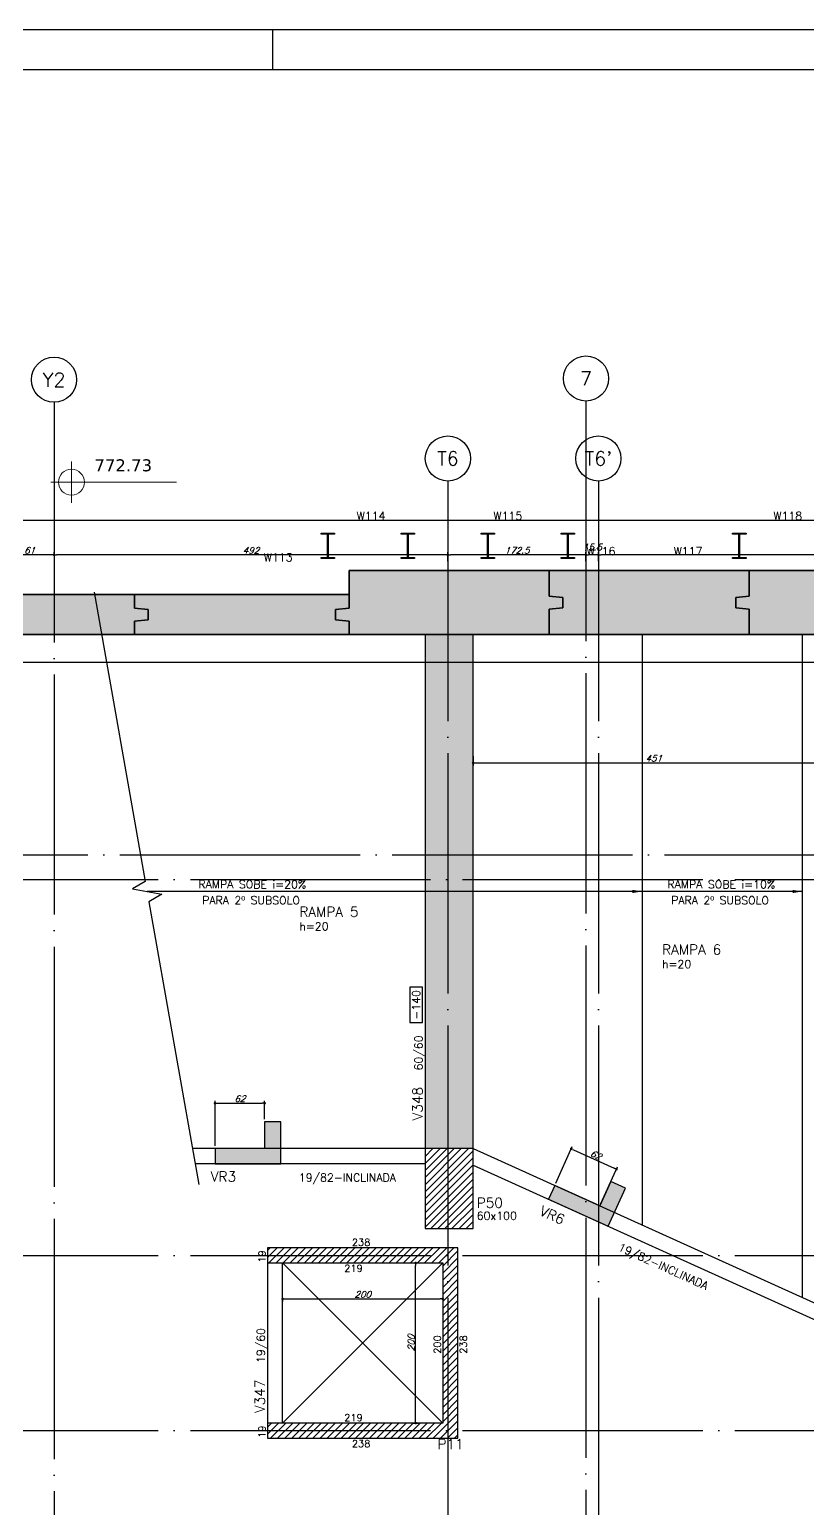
# Model space of a CAD drawing. Header units: millimetres. Extents: x -4107 to 5538, y -2094 to 2406.
# Drawn here: x 1535 to 2507, y 558 to 2406 of the extents above; entities that cross this region are included whole.
import ezdxf
from ezdxf.enums import TextEntityAlignment as Align

# ---------------------------------------------------------------- set-up
doc = ezdxf.new("R2010")
doc.units = ezdxf.units.MM
doc.header["$LTSCALE"] = 50
doc.linetypes.add('EIXO', pattern=[6.8, 6, -0.4, 0, -0.4])
doc.layers.add('A-ANNO-NOTE', color=253, linetype='Continuous', lineweight=9)
for name, color, linetype in [('F-AUX', 2, 'Continuous'), ('F-AUX-RED', 1, 'Continuous'), ('F-CORTE', 4, 'Continuous'), ('F-COTAS', 106, 'Continuous'), ('F-DESNIVEL-7', 40, 'Continuous'), ('F-EIXO', 12, 'EIXO'), ('F-LAJES', 3, 'Continuous'), ('F-LAJES-DIM', 2, 'Continuous'), ('F-LAJES-NOME', 4, 'Continuous'), ('F-MARGEM', 1, 'Continuous'), ('F-PERFIL - W310x52', 4, 'Continuous'), ('F-PILARES-DIM', 172, 'Continuous'), ('F-PILARES-HACH', 174, 'Continuous'), ('F-PILARES-NOME', 170, 'Continuous'), ('F-PILARES-S', 170, 'Continuous'), ('F-SOLIDO-CORTE', 71, 'Continuous'), ('F-SOLIDO-EST', 252, 'Continuous'), ('F-SOLIDO-VIGAS', 252, 'Continuous'), ('F-TEXTO', 6, 'Continuous'), ('F-VIGAS', 3, 'Continuous'), ('F-VIGAS-DIM', 2, 'Continuous'), ('F-VIGAS-NOME', 4, 'Continuous'), ('F-VÃO', 1, 'Continuous')]:
    doc.layers.add(name, color=color, linetype=linetype)
doc.styles.add('CP-TEXT-INCL', font='simplex.shx', dxfattribs={"oblique": 20})
doc.styles.add('MCP', font='simplex.shx')
doc.styles.add('ROMANS', font='simplex.shx')
doc.styles.get("Standard").update_dxf_attribs({"font": 'txt.shx'})
doc.styles.add('Verdana_3', font='verdana.ttf', dxfattribs={"height": 20})
doc.dimstyles.new('CP-COTAS-50', dxfattribs={"dimscale": 0.64, "dimtxt": 12.5, "dimasz": 5, "dimexe": 5, "dimexo": 5, "dimgap": 2.5, "dimtad": 1, "dimdec": 1, "dimdsep": 46, "dimtxsty": 'CP-TEXT-INCL', "dimblk1": 'DOT', "dimblk2": 'DOT', "dimsah": 1, "dimcen": 9, "dimclrd": 256, "dimclre": 256, "dimclrt": 256, "dimadec": 0, "dimazin": 0, "dimtfac": 1, "dimtdec": 1, "dimtmove": 2, "dimatfit": 3, "dimldrblk": 'DOT', "dimfxl": 0, "dimtolj": 1, "dimarcsym": 0})
pattern_1 = [(45, (0, -5000), (-4.4194174, 4.4194174), [])]

# ---------------------------------------------------------------- blocks, each defined once
blk = doc.blocks.new('*U8')
at = {"layer": 'F-VIGAS-DIM', "color": 1}
blk.add_lwpolyline([(0, 0), (44, 0), (44, 16), (0, 16)], close=True, dxfattribs=at)
at = {"layer": 'F-VIGAS-DIM', "style": 'MCP'}
blk.add_attdef('DIM', text='', height=10, dxfattribs=at).set_placement((22, 8), align=Align.MIDDLE_CENTER)
blk = doc.blocks.new('*U13')
at = {"layer": 'F-EIXO'}
blk.add_line((0, 0), (7397, 0), dxfattribs=at)
at = {"layer": 'F-TEXTO', "style": 'ROMANS'}
blk.add_attdef('EIXO', text='', height=17.5, dxfattribs=at).set_placement((-28.2072, 0), align=Align.MIDDLE_CENTER)
blk = doc.blocks.new('*U14')
at = {"layer": 'F-EIXO'}
blk.add_line((0, 0), (0, -3476.4), dxfattribs=at)
at = {"layer": 'F-EIXO', "color": 2, "linetype": 'Continuous'}
blk.add_circle((0, 28.2), 28.2, dxfattribs=at)
at = {"layer": 'F-TEXTO', "style": 'ROMANS'}
blk.add_attdef('EIXO', text='', height=17.5, rotation=360, dxfattribs=at).set_placement((0, 28.2), align=Align.MIDDLE_CENTER)
blk = doc.blocks.new('*U19')
at = {"layer": 'F-EIXO'}
blk.add_line((0, 0), (7484.954, 0), dxfattribs=at)
at = {"layer": 'F-TEXTO', "style": 'ROMANS'}
blk.add_attdef('EIXO', text='', height=17.5, dxfattribs=at).set_placement((-28.2072, 0), align=Align.MIDDLE_CENTER)
blk = doc.blocks.new('*U21')
at = {"layer": 'F-EIXO'}
blk.add_line((0, 0), (0, -3377.9), dxfattribs=at)
at = {"layer": 'F-EIXO', "color": 2, "linetype": 'Continuous'}
blk.add_circle((0, 28.2), 28.2, dxfattribs=at)
at = {"layer": 'F-TEXTO', "style": 'ROMANS'}
blk.add_attdef('EIXO', text='', height=17.5, rotation=360, dxfattribs=at).set_placement((0, 28.2), align=Align.MIDDLE_CENTER)
blk = doc.blocks.new('*U18')
at = {"layer": 'F-EIXO'}
blk.add_line((0, 0), (7378.2, 0), dxfattribs=at)
at = {"layer": 'F-TEXTO', "style": 'ROMANS'}
blk.add_attdef('EIXO', text='', height=17.5, dxfattribs=at).set_placement((-28.2, 0), align=Align.MIDDLE_CENTER)
blk = doc.blocks.new('*U17')
at = {"layer": 'F-EIXO'}
blk.add_line((0, 0), (0, -3477.9), dxfattribs=at)
at = {"layer": 'F-EIXO', "color": 2, "linetype": 'Continuous'}
blk.add_circle((0, 28.2), 28.2, dxfattribs=at)
at = {"layer": 'F-TEXTO', "style": 'ROMANS'}
blk.add_attdef('EIXO', text='', height=17.5, rotation=360, dxfattribs=at).set_placement((0, 28.2), align=Align.MIDDLE_CENTER)
blk = doc.blocks.new('_DOT')
at = {"color": 0, "linetype": 'ByBlock'}
blk.add_line((-0.5, 0), (-1, 0), dxfattribs=at)
at = {"color": 0, "linetype": 'ByBlock', "const_width": 0.5}
blk.add_lwpolyline([(-0.25, 0, 1), (0.25, 0, 1)], format="xyb", close=True, dxfattribs=at)
blk = doc.blocks.new('*D64')
at = {"layer": 'DEFPOINTS', "color": 0, "linetype": 'Continuous', "transparency": 16777216}
for p in [(3284.5, 1792.6), (3284.5, 1699.5), (-3540, 1430.2)]:
    blk.add_point(p, dxfattribs=at)
at = {"layer": 'F-COTAS', "linetype": 'Continuous', "lineweight": -2, "transparency": 16777216}
for p, q in [((-3540, 1433.4), (-3540, 1795.8)), ((-3536.8, 1792.6), (3281.3, 1792.6)), ((3284.5, 1702.7), (3284.5, 1795.8))]:
    blk.add_line(p, q, dxfattribs=at)
at = {"layer": 'F-COTAS', "linetype": 'Continuous', "lineweight": -2, "transparency": 16777216, "xscale": 3.2, "yscale": 3.2, "zscale": 3.2, "rotation": 180}
blk.add_blockref('_DOT', (-3540, 1792.6), dxfattribs=at)
at = {"layer": 'F-COTAS', "linetype": 'Continuous', "lineweight": -2, "transparency": 16777216, "xscale": 3.2, "yscale": 3.2, "zscale": 3.2}
blk.add_blockref('_DOT', (3284.5, 1792.6), dxfattribs=at)
at = {"layer": 'F-COTAS', "linetype": 'Continuous', "transparency": 16777216, "insert": (-127.7, 1798.2), "char_height": 8, "attachment_point": 5, "style": 'CP-TEXT-INCL'}
blk.add_mtext('\\A1;6824.5', dxfattribs=at)
blk = doc.blocks.new('*D65')
at = {"layer": 'DEFPOINTS', "color": 0, "linetype": 'Continuous', "transparency": 16777216}
for p in [(2245.5, 1749.2), (2245.5, 1738.3), (2825.5, 1727)]:
    blk.add_point(p, dxfattribs=at)
at = {"layer": 'F-COTAS', "linetype": 'Continuous', "lineweight": -2, "transparency": 16777216}
for p, q in [((2245.5, 1741.5), (2245.5, 1752.4)), ((2822.3, 1749.2), (2248.7, 1749.2)), ((2825.5, 1730.2), (2825.5, 1752.4))]:
    blk.add_line(p, q, dxfattribs=at)
at = {"layer": 'F-COTAS', "linetype": 'Continuous', "lineweight": -2, "transparency": 16777216, "xscale": 3.2, "yscale": 3.2, "zscale": 3.2, "rotation": 180}
blk.add_blockref('_DOT', (2245.5, 1749.2), dxfattribs=at)
at = {"layer": 'F-COTAS', "linetype": 'Continuous', "lineweight": -2, "transparency": 16777216, "xscale": 3.2, "yscale": 3.2, "zscale": 3.2}
blk.add_blockref('_DOT', (2825.5, 1749.2), dxfattribs=at)
at = {"layer": 'F-COTAS', "linetype": 'Continuous', "transparency": 16777216, "insert": (2535.5, 1754.8), "char_height": 8, "attachment_point": 5, "style": 'CP-TEXT-INCL'}
blk.add_mtext('\\A1;580', dxfattribs=at)
blk = doc.blocks.new('*D66')
at = {"layer": 'DEFPOINTS', "color": 0, "linetype": 'Continuous', "transparency": 16777216}
for p in [(2230, 1749.2), (2230, 1738.3), (2245.5, 1738.3)]:
    blk.add_point(p, dxfattribs=at)
at = {"layer": 'F-COTAS', "linetype": 'Continuous', "lineweight": -2, "transparency": 16777216}
for p, q in [((2230, 1741.5), (2230, 1752.4)), ((2242.3, 1749.2), (2233.2, 1749.2)), ((2245.5, 1741.5), (2245.5, 1752.4))]:
    blk.add_line(p, q, dxfattribs=at)
at = {"layer": 'F-COTAS', "linetype": 'Continuous', "lineweight": -2, "transparency": 16777216, "xscale": 3.2, "yscale": 3.2, "zscale": 3.2, "rotation": 180}
blk.add_blockref('_DOT', (2230, 1749.2), dxfattribs=at)
at = {"layer": 'F-COTAS', "linetype": 'Continuous', "lineweight": -2, "transparency": 16777216, "xscale": 3.2, "yscale": 3.2, "zscale": 3.2}
blk.add_blockref('_DOT', (2245.5, 1749.2), dxfattribs=at)
at = {"layer": 'F-COTAS', "linetype": 'Continuous', "transparency": 16777216, "insert": (2237.8, 1758.8), "char_height": 8, "attachment_point": 5, "style": 'CP-TEXT-INCL'}
blk.add_mtext('\\A1;15.5', dxfattribs=at)
blk = doc.blocks.new('*D67')
at = {"layer": 'DEFPOINTS', "color": 0, "linetype": 'Continuous', "transparency": 16777216}
for p in [(2057.5, 1749.2), (2057.5, 1738.3), (2230, 1738.3)]:
    blk.add_point(p, dxfattribs=at)
at = {"layer": 'F-COTAS', "linetype": 'Continuous', "lineweight": -2, "transparency": 16777216}
for p, q in [((2057.5, 1741.5), (2057.5, 1752.4)), ((2226.8, 1749.2), (2060.7, 1749.2)), ((2230, 1741.5), (2230, 1752.4))]:
    blk.add_line(p, q, dxfattribs=at)
at = {"layer": 'F-COTAS', "linetype": 'Continuous', "lineweight": -2, "transparency": 16777216, "xscale": 3.2, "yscale": 3.2, "zscale": 3.2, "rotation": 180}
blk.add_blockref('_DOT', (2057.5, 1749.2), dxfattribs=at)
at = {"layer": 'F-COTAS', "linetype": 'Continuous', "lineweight": -2, "transparency": 16777216, "xscale": 3.2, "yscale": 3.2, "zscale": 3.2}
blk.add_blockref('_DOT', (2230, 1749.2), dxfattribs=at)
at = {"layer": 'F-COTAS', "linetype": 'Continuous', "transparency": 16777216, "insert": (2143.8, 1754.8), "char_height": 8, "attachment_point": 5, "style": 'CP-TEXT-INCL'}
blk.add_mtext('\\A1;172.5', dxfattribs=at)
blk = doc.blocks.new('*D68')
at = {"layer": 'DEFPOINTS', "color": 0, "linetype": 'Continuous', "transparency": 16777216}
for p in [(1565.5, 1749.2), (1565.5, 1747.5), (2057.5, 1738.3)]:
    blk.add_point(p, dxfattribs=at)
at = {"layer": 'F-COTAS', "linetype": 'Continuous', "lineweight": -2, "transparency": 16777216}
for p, q in [((1565.5, 1750.7), (1565.5, 1752.4)), ((2054.3, 1749.2), (1568.7, 1749.2)), ((2057.5, 1741.5), (2057.5, 1752.4))]:
    blk.add_line(p, q, dxfattribs=at)
at = {"layer": 'F-COTAS', "linetype": 'Continuous', "lineweight": -2, "transparency": 16777216, "xscale": 3.2, "yscale": 3.2, "zscale": 3.2, "rotation": 180}
blk.add_blockref('_DOT', (1565.5, 1749.2), dxfattribs=at)
at = {"layer": 'F-COTAS', "linetype": 'Continuous', "lineweight": -2, "transparency": 16777216, "xscale": 3.2, "yscale": 3.2, "zscale": 3.2}
blk.add_blockref('_DOT', (2057.5, 1749.2), dxfattribs=at)
at = {"layer": 'F-COTAS', "linetype": 'Continuous', "transparency": 16777216, "insert": (1811.5, 1754.8), "char_height": 8, "attachment_point": 5, "style": 'CP-TEXT-INCL'}
blk.add_mtext('\\A1;492', dxfattribs=at)
blk = doc.blocks.new('*D69')
at = {"layer": 'DEFPOINTS', "color": 0, "linetype": 'Continuous', "transparency": 16777216}
for p in [(1504.5, 1749.2), (1504.5, 1747.5), (1565.5, 1747.5)]:
    blk.add_point(p, dxfattribs=at)
at = {"layer": 'F-COTAS', "linetype": 'Continuous', "lineweight": -2, "transparency": 16777216}
for p, q in [((1504.5, 1750.7), (1504.5, 1752.4)), ((1562.3, 1749.2), (1507.7, 1749.2)), ((1565.5, 1750.7), (1565.5, 1752.4))]:
    blk.add_line(p, q, dxfattribs=at)
at = {"layer": 'F-COTAS', "linetype": 'Continuous', "lineweight": -2, "transparency": 16777216, "xscale": 3.2, "yscale": 3.2, "zscale": 3.2, "rotation": 180}
blk.add_blockref('_DOT', (1504.5, 1749.2), dxfattribs=at)
at = {"layer": 'F-COTAS', "linetype": 'Continuous', "lineweight": -2, "transparency": 16777216, "xscale": 3.2, "yscale": 3.2, "zscale": 3.2}
blk.add_blockref('_DOT', (1565.5, 1749.2), dxfattribs=at)
at = {"layer": 'F-COTAS', "linetype": 'Continuous', "transparency": 16777216, "insert": (1535, 1754.8), "char_height": 8, "attachment_point": 5, "style": 'CP-TEXT-INCL'}
blk.add_mtext('\\A1;61', dxfattribs=at)
blk = doc.blocks.new('A0-4L_900')
at = {"layer": 'F-MARGEM', "color": 2}
blk.add_line((118.9, 90), (118.9, 89), dxfattribs=at)
blk.add_lwpolyline([(0, 0), (0, 90), (192.9, 90), (192.9, 0)], close=True, dxfattribs=at)
at = {"layer": 'F-MARGEM', "color": 7}
blk.add_lwpolyline([(2.5, 89), (191.9, 89), (191.9, 1), (2.5, 1)], close=True, dxfattribs=at)
blk = doc.blocks.new('*D186')
at = {"layer": 'DEFPOINTS', "color": 0, "transparency": 16777216}
for p in [(2010.3, 864.5), (2017.2, 864.5), (2010.3, 664.5)]:
    blk.add_point(p, dxfattribs=at)
at = {"layer": 'F-COTAS', "lineweight": -2, "transparency": 16777216}
for p, q in [((2013.5, 864.5), (2020.4, 864.5)), ((2017.2, 667.7), (2017.2, 861.3)), ((2013.5, 664.5), (2020.4, 664.5))]:
    blk.add_line(p, q, dxfattribs=at)
at = {"layer": 'F-COTAS', "lineweight": -2, "transparency": 16777216, "xscale": 3.2, "yscale": 3.2, "zscale": 3.2}
for p, rotation in [((2017.2, 864.5), 90), ((2017.2, 664.5), 270)]:
    blk.add_blockref('_DOT', p, dxfattribs=dict(at, rotation=rotation))
at = {"layer": 'F-COTAS', "transparency": 16777216, "insert": (2011.6, 764.5), "char_height": 8, "attachment_point": 5, "rotation": 90, "style": 'CP-TEXT-INCL'}
blk.add_mtext('\\A1;200', dxfattribs=at)
blk = doc.blocks.new('*D187')
at = {"layer": 'DEFPOINTS', "color": 0, "transparency": 16777216}
for p in [(1851, 823.4), (2051, 823.4), (2051, 819.6)]:
    blk.add_point(p, dxfattribs=at)
at = {"layer": 'F-COTAS', "lineweight": -2, "transparency": 16777216}
for p, q in [((1851, 820.2), (1851, 816.4)), ((1854.2, 819.6), (2047.8, 819.6)), ((2051, 820.2), (2051, 816.4))]:
    blk.add_line(p, q, dxfattribs=at)
at = {"layer": 'F-COTAS', "lineweight": -2, "transparency": 16777216, "xscale": 3.2, "yscale": 3.2, "zscale": 3.2, "rotation": 180}
blk.add_blockref('_DOT', (1851, 819.6), dxfattribs=at)
at = {"layer": 'F-COTAS', "lineweight": -2, "transparency": 16777216, "xscale": 3.2, "yscale": 3.2, "zscale": 3.2}
blk.add_blockref('_DOT', (2051, 819.6), dxfattribs=at)
at = {"layer": 'F-COTAS', "transparency": 16777216, "insert": (1951, 825.2), "char_height": 8, "attachment_point": 5, "style": 'CP-TEXT-INCL'}
blk.add_mtext('\\A1;200', dxfattribs=at)
blk = doc.blocks.new('*D342')
at = {"layer": 'DEFPOINTS', "color": 0, "transparency": 16777216}
for p in [(2089, 1500.8), (2540, 1500.8), (2540, 1489.4)]:
    blk.add_point(p, dxfattribs=at)
at = {"layer": 'F-COTAS', "lineweight": -2, "transparency": 16777216}
for p, q in [((2089, 1497.6), (2089, 1486.2)), ((2540, 1497.6), (2540, 1486.2)), ((2092.2, 1489.4), (2536.8, 1489.4))]:
    blk.add_line(p, q, dxfattribs=at)
at = {"layer": 'F-COTAS', "lineweight": -2, "transparency": 16777216, "xscale": 3.2, "yscale": 3.2, "zscale": 3.2, "rotation": 180}
blk.add_blockref('_DOT', (2089, 1489.4), dxfattribs=at)
at = {"layer": 'F-COTAS', "lineweight": -2, "transparency": 16777216, "xscale": 3.2, "yscale": 3.2, "zscale": 3.2}
blk.add_blockref('_DOT', (2540, 1489.4), dxfattribs=at)
at = {"layer": 'F-COTAS', "transparency": 16777216, "insert": (2314.5, 1495), "char_height": 8, "attachment_point": 5, "style": 'CP-TEXT-INCL'}
blk.add_mtext('\\A1;451', dxfattribs=at)
blk = doc.blocks.new('LGN-COTA - LGN-COTA-475391-Térreo')
at = {"layer": 'A-ANNO-NOTE'}
for p, q in [((-0.009, -0.238), (-0.009, 0.28)), ((-0.268, 0.021), (1.302, 0.021))]:
    blk.add_line(p, q, dxfattribs=at)
for centre, start, end in [((-0.009, 0.022), 90, 180), ((-0.009, 0.021), 180, 270), ((-0.009, 0.021), 360, 90), ((-0.009, 0.021), 270, 0)]:
    blk.add_arc(centre, 0.162, start, end, dxfattribs=at)
blk = doc.blocks.new('zw$7512')
at = {"layer": 'A-ANNO-NOTE', "xscale": 100, "yscale": 100, "zscale": 100}
blk.add_blockref('LGN-COTA - LGN-COTA-475391-Térreo', (1787.7, 1623.9), dxfattribs=at)
at = {"layer": 'A-ANNO-NOTE', "style": 'Verdana_3'}
blk.add_text('772.73', height=15, dxfattribs=at).set_placement((1815.5, 1639.6))
blk = doc.blocks.new('A$C44D756D9')
at = {"layer": 'F-PERFIL - W310x52'}
for points in [[(5224.1, 286.8), (5240.8, 286.8), (5240.8, 285.5), (5232.9, 285.5), (5232.9, 256.3), (5240.8, 256.3), (5240.8, 255), (5224.1, 255), (5224.1, 256.3), (5232.1, 256.3), (5232.1, 285.5), (5224.1, 285.5)], [(5340.8, 255), (5324.1, 255), (5324.1, 256.3), (5332.1, 256.3), (5332.1, 285.5), (5324.1, 285.5), (5324.1, 286.8), (5340.8, 286.8), (5340.8, 285.5), (5332.9, 285.5), (5332.9, 256.3), (5340.8, 256.3)], [(5424.1, 255), (5424.1, 256.3), (5432.1, 256.3), (5432.1, 285.5), (5424.1, 285.5), (5424.1, 286.8), (5440.8, 286.8), (5440.8, 285.5), (5432.9, 285.5), (5432.9, 256.3), (5440.8, 256.3), (5440.8, 255)], [(5540.8, 286.8), (5540.8, 285.5), (5532.9, 285.5), (5532.9, 256.3), (5540.8, 256.3), (5540.8, 255), (5524.1, 255), (5524.1, 256.3), (5532.1, 256.3), (5532.1, 285.5), (5524.1, 285.5), (5524.1, 286.8)], [(5754.9, 286.8), (5754.9, 285.5), (5746.9, 285.5), (5746.9, 256.3), (5754.9, 256.3), (5754.9, 255), (5738.2, 255), (5738.2, 256.3), (5746.1, 256.3), (5746.1, 285.5), (5738.2, 285.5), (5738.2, 286.8)]]:
    blk.add_lwpolyline(points, close=True, dxfattribs=at)
at = {"layer": 'F-PILARES-NOME'}
for s, p in [('W114', (5268.5, 303.4)), ('W115', (5439.4, 303.4)), ('W118', (5789, 303.4)), ('W113', (5152.4, 251.5)), ('W116', (5555.8, 259.3)), ('W117', (5664.5, 259.3))]:
    blk.add_text(s, height=10, dxfattribs=at).set_placement(p)
blk = doc.blocks.new('*D413')
at = {"layer": 'DEFPOINTS', "color": 0, "transparency": 16777216}
for p in [(1828.6, 1064), (1828.6, 1040.8), (1766.6, 1007.5)]:
    blk.add_point(p, dxfattribs=at)
at = {"layer": 'F-COTAS', "lineweight": -2, "transparency": 16777216}
for p, q in [((1766.6, 1010.7), (1766.6, 1067.2)), ((1769.8, 1064), (1825.4, 1064)), ((1828.6, 1044), (1828.6, 1067.2))]:
    blk.add_line(p, q, dxfattribs=at)
at = {"layer": 'F-COTAS', "lineweight": -2, "transparency": 16777216, "xscale": 3.2, "yscale": 3.2, "zscale": 3.2, "rotation": 180}
blk.add_blockref('_DOT', (1766.6, 1064), dxfattribs=at)
at = {"layer": 'F-COTAS', "lineweight": -2, "transparency": 16777216, "xscale": 3.2, "yscale": 3.2, "zscale": 3.2}
blk.add_blockref('_DOT', (1828.6, 1064), dxfattribs=at)
at = {"layer": 'F-COTAS', "transparency": 16777216, "insert": (1797.6, 1069.6), "char_height": 8, "attachment_point": 5, "style": 'CP-TEXT-INCL'}
blk.add_mtext('\\A1;62', dxfattribs=at)
blk = doc.blocks.new('*D414')
at = {"layer": 'DEFPOINTS', "color": 0, "transparency": 16777216}
for p in [(2268.1, 981.6), (2190.9, 961.4), (2247.4, 935.8)]:
    blk.add_point(p, dxfattribs=at)
at = {"layer": 'F-COTAS', "lineweight": -2, "transparency": 16777216}
for p, q in [((2192.2, 964.3), (2212.9, 1010)), ((2214.5, 1005.8), (2265.2, 982.9)), ((2248.7, 938.8), (2269.4, 984.5))]:
    blk.add_line(p, q, dxfattribs=at)
at = {"layer": 'F-COTAS', "lineweight": -2, "transparency": 16777216, "xscale": 3.2, "yscale": 3.2, "zscale": 3.2}
for p, rotation in [((2211.6, 1007.1), 155.6614210537306), ((2268.1, 981.6), 335.6614210537307)]:
    blk.add_blockref('_DOT', p, dxfattribs=dict(at, rotation=rotation))
at = {"layer": 'F-COTAS', "transparency": 16777216, "insert": (2242.2, 999.5), "char_height": 8, "attachment_point": 5, "rotation": 335.6614, "style": 'CP-TEXT-INCL'}
blk.add_mtext('\\A1;62', dxfattribs=at)

msp = doc.modelspace()

# ---------------------------------------------------------------- hatches: boundary and pattern name
at = {"layer": 'F-PILARES-HACH', "linetype": 'Continuous'}
h = msp.add_hatch(dxfattribs=at)
h.set_pattern_fill('ANSI31', color=256, scale=50, style=0)
h.set_pattern_definition(pattern_1)
h.paths.add_polyline_path([(2029, 907.5), (2089, 907.5), (2089, 1007.5), (2029, 1007.5)], flags=16)
h = msp.add_hatch(dxfattribs=at)
h.set_pattern_fill('ANSI31', color=256, scale=50, style=0)
h.set_pattern_definition(pattern_1)
h.paths.add_polyline_path([(2070, 645.5), (2070, 883.5), (1832, 883.5), (1832, 864.5), (2051, 864.5), (2051, 664.5), (1832, 664.5), (1832, 645.5)], flags=16)
at = {"layer": 'F-SOLIDO-CORTE', "linetype": 'Continuous'}
for points in [[(1766.633, 988.5), (1848.633, 988.5), (1848.633, 1040.85), (1828.633, 1040.85), (1828.633, 1007.5), (1766.633, 1007.5)], [(2183.093, 944.086), (2257.805, 910.291), (2279.38, 957.989), (2261.158, 966.231), (2247.413, 935.845), (2190.924, 961.397)]]:
    msp.add_hatch(color=256, dxfattribs=at).paths.add_polyline_path(points)
at = {"layer": 'F-SOLIDO-EST'}
h = msp.add_hatch(color=256, dxfattribs=at)
h.dxf.hatch_style = 1
h.paths.add_polyline_path([(2184, 1681.5), (2201, 1683), (2201, 1696), (2184, 1697.5), (2184, 1729.5), (1934, 1729.5), (1934, 1682.5), (1917, 1681), (1917, 1668), (1934, 1666.5), (1934, 1649.5), (2184, 1649.5)])
h = msp.add_hatch(color=256, dxfattribs=at)
h.dxf.hatch_style = 1
h.paths.add_polyline_path([(2417, 1696), (2434, 1697.5), (2434, 1729.5), (2184, 1729.5), (2184, 1697.5), (2201, 1696), (2201, 1683), (2184, 1681.5), (2184, 1649.5), (2434, 1649.5), (2434, 1681.5), (2417, 1683)])
h = msp.add_hatch(color=256, dxfattribs=at)
h.dxf.hatch_style = 1
h.paths.add_polyline_path([(2695, 1729.5), (2434, 1729.5), (2434, 1697.5), (2417, 1696), (2417, 1683), (2434, 1681.5), (2434, 1649.5), (2695, 1649.5), (2695, 1666.5), (2712, 1668), (2712, 1681), (2695, 1682.5), (2695, 1699.5)])
h = msp.add_hatch(color=256, dxfattribs=at)
h.dxf.hatch_style = 1
h.paths.add_polyline_path([(1666, 1666.5), (1683, 1668), (1683, 1681), (1666, 1682.5), (1666, 1699.5), (1416, 1699.5), (1416, 1682.5), (1433, 1681), (1433, 1668), (1416, 1666.5), (1416, 1649.5), (1666, 1649.5)])
h = msp.add_hatch(color=256, dxfattribs=at)
h.dxf.hatch_style = 1
h.paths.add_polyline_path([(1917, 1681), (1934, 1682.5), (1934, 1699.5), (1666, 1699.5), (1666, 1682.5), (1683, 1681), (1683, 1668), (1666, 1666.5), (1666, 1649.5), (1934, 1649.5), (1934, 1666.5), (1917, 1668)])

# ---------------------------------------------------------------- linework, layer by layer
at = {"layer": 'F-AUX', "color": 1}
for points in [[(1615.529, 1702.793), (1679.566, 1341.104), (1663.367, 1331.736), (1700.228, 1325.264), (1684.029, 1315.896), (1746.498, 962.68)], [(2500, 1328.5), (1681.797, 1328.5)]]:
    msp.add_lwpolyline(points, dxfattribs=at)
at = {"layer": 'F-AUX-RED'}
for points in [[(2300, 1649.5), (2300, 912.059)], [(2500, 1649.5), (2500, 821.593)]]:
    msp.add_lwpolyline(points, dxfattribs=at)
for points in [[(2288, 1326.657), (2300, 1328.657), (2288, 1330.657)], [(2488, 1326.657), (2500, 1328.657), (2488, 1330.657)]]:
    msp.add_solid(points, dxfattribs=at)
at = {"layer": 'F-CORTE', "linetype": 'Continuous'}
for points in [[(1828.633, 1040.85), (1828.633, 1007.5), (1766.633, 1007.5), (1766.633, 988.5), (1848.633, 988.5), (1848.633, 1040.85)], [(2261.158, 966.231), (2247.413, 935.845), (2190.924, 961.397), (2183.093, 944.086), (2257.805, 910.291), (2279.38, 957.989)]]:
    msp.add_lwpolyline(points, dxfattribs=at)
at = {"layer": 'F-DESNIVEL-7', "linetype": 'Continuous'}
for points in [[(2029, 1007.6), (2089, 1007.6), (2089, 1649.4)], [(2029, 1007.6), (2089, 1649.4), (2029, 1649.4)], [(2029, 1007.6), (2029, 1649.4), (2029, 1007.6)]]:
    msp.add_solid(points, dxfattribs=at)
at = {"layer": 'F-EIXO'}
msp.add_line((-3621.135, 1615), (3550.572, 1615), dxfattribs=at)
at = {"layer": 'F-LAJES'}
for p, q in [((1679, 1649.5), (2029, 1649.5)), ((2089, 1649.5), (2540, 1649.5)), ((2029, 1007.5), (1738.571, 1007.5)), ((2089, 1007.5), (2540, 803.5)), ((2029, 988.5), (1741.931, 988.5)), ((2089, 986.647), (2540, 782.647))]:
    msp.add_line(p, q, dxfattribs=at)
at = {"layer": 'F-PILARES-S', "linetype": 'Continuous'}
for points in [[(2029, 907.5), (2089, 907.5), (2089, 1007.5), (2029, 1007.5), (2029, 907.5)], [(2070, 645.5), (2070, 883.5), (1832, 883.5), (1832, 864.5), (2051, 864.5), (2051, 664.5), (1832, 664.5), (1832, 645.5), (2070, 645.5)]]:
    msp.add_lwpolyline(points, dxfattribs=at)
at = {"layer": 'F-SOLIDO-CORTE'}
for points in [[(1766.633, 988.5), (1848.633, 988.5), (1848.633, 1040.85), (1828.633, 1040.85), (1828.633, 1007.5), (1766.633, 1007.5), (1766.633, 988.5)], [(2183.093, 944.086), (2257.805, 910.291), (2279.38, 957.989), (2261.158, 966.231), (2247.413, 935.845), (2190.924, 961.397), (2183.093, 944.086)]]:
    msp.add_lwpolyline(points, dxfattribs=at)
at = {"layer": 'F-VIGAS'}
for p, q in [((2184, 1729.5), (1934, 1729.5)), ((1934, 1729.5), (1934, 1682.5)), ((1934, 1682.5), (1934, 1729.5)), ((1934, 1729.5), (2184, 1729.5)), ((2184, 1697.5), (2184, 1729.5)), ((2184, 1729.5), (2184, 1697.5)), ((2434, 1729.5), (2184, 1729.5)), ((2184, 1729.5), (2184, 1697.5)), ((2184, 1697.5), (2184, 1729.5)), ((2184, 1729.5), (2434, 1729.5)), ((2695, 1729.5), (2434, 1729.5)), ((2434, 1729.5), (2434, 1697.5)), ((2434, 1697.5), (2434, 1729.5)), ((2434, 1729.5), (2695, 1729.5)), ((2434, 1697.5), (2434, 1729.5)), ((2434, 1729.5), (2434, 1697.5)), ((1666, 1699.5), (1416, 1699.5)), ((1416, 1699.5), (1666, 1699.5)), ((1666, 1682.5), (1666, 1699.5)), ((1666, 1699.5), (1666, 1682.5)), ((1934, 1699.5), (1666, 1699.5)), ((1666, 1699.5), (1666, 1682.5)), ((1666, 1682.5), (1666, 1699.5)), ((1666, 1699.5), (1934, 1699.5)), ((1683, 1681), (1666, 1682.5)), ((1666, 1682.5), (1683, 1681)), ((1666, 1682.5), (1683, 1681)), ((1683, 1681), (1666, 1682.5)), ((1934, 1682.5), (1917, 1681)), ((1917, 1681), (1934, 1682.5)), ((1917, 1681), (1934, 1682.5)), ((1934, 1682.5), (1917, 1681)), ((1934, 1682.5), (1934, 1699.5)), ((1934, 1699.5), (1934, 1682.5)), ((2201, 1696), (2184, 1697.5)), ((2184, 1697.5), (2201, 1696)), ((2184, 1697.5), (2201, 1696)), ((2201, 1696), (2184, 1697.5)), ((2184, 1681.5), (2201, 1683)), ((2201, 1683), (2184, 1681.5)), ((2201, 1683), (2184, 1681.5)), ((2184, 1681.5), (2201, 1683)), ((2184, 1649.5), (2184, 1681.5)), ((2184, 1681.5), (2184, 1649.5)), ((2184, 1681.5), (2184, 1649.5)), ((2184, 1649.5), (2184, 1681.5)), ((2201, 1683), (2201, 1696)), ((2201, 1696), (2201, 1683)), ((2201, 1696), (2201, 1683)), ((2201, 1683), (2201, 1696)), ((2434, 1697.5), (2417, 1696)), ((2417, 1696), (2434, 1697.5)), ((2417, 1696), (2434, 1697.5)), ((2434, 1697.5), (2417, 1696)), ((2417, 1696), (2417, 1683)), ((2417, 1683), (2417, 1696)), ((2417, 1683), (2417, 1696)), ((2417, 1696), (2417, 1683)), ((2417, 1683), (2434, 1681.5)), ((2434, 1681.5), (2417, 1683)), ((2434, 1681.5), (2417, 1683)), ((2417, 1683), (2434, 1681.5)), ((2434, 1681.5), (2434, 1649.5)), ((2434, 1649.5), (2434, 1681.5)), ((2434, 1649.5), (2434, 1681.5)), ((2434, 1681.5), (2434, 1649.5)), ((1666, 1666.5), (1683, 1668)), ((1683, 1668), (1666, 1666.5)), ((1683, 1668), (1666, 1666.5)), ((1666, 1666.5), (1683, 1668)), ((1666, 1649.5), (1666, 1666.5)), ((1666, 1666.5), (1666, 1649.5)), ((1666, 1666.5), (1666, 1649.5)), ((1666, 1649.5), (1666, 1666.5)), ((1683, 1668), (1683, 1681)), ((1683, 1681), (1683, 1668)), ((1683, 1681), (1683, 1668)), ((1683, 1668), (1683, 1681)), ((1917, 1681), (1917, 1668)), ((1917, 1668), (1917, 1681)), ((1917, 1668), (1917, 1681)), ((1917, 1681), (1917, 1668)), ((1917, 1668), (1934, 1666.5)), ((1934, 1666.5), (1917, 1668)), ((1934, 1666.5), (1917, 1668)), ((1917, 1668), (1934, 1666.5)), ((1934, 1666.5), (1934, 1649.5)), ((1934, 1649.5), (1934, 1666.5)), ((1934, 1649.5), (1934, 1666.5)), ((1934, 1666.5), (1934, 1649.5)), ((1416, 1649.5), (1666, 1649.5)), ((1666, 1649.5), (1416, 1649.5)), ((1666, 1649.5), (1934, 1649.5)), ((1934, 1649.5), (1666, 1649.5)), ((1934, 1649.5), (2184, 1649.5)), ((2184, 1649.5), (1934, 1649.5)), ((2184, 1649.5), (2434, 1649.5)), ((2434, 1649.5), (2184, 1649.5)), ((2434, 1649.5), (2695, 1649.5)), ((2695, 1649.5), (2434, 1649.5))]:
    msp.add_line(p, q, dxfattribs=at)
for points in [[(2029, 1649.5), (2029, 1007.5)], [(2089, 1007.5), (2089, 1649.5)], [(1832, 864.5), (1832, 664.5)], [(1851, 664.5), (1851, 864.5)]]:
    msp.add_lwpolyline(points, dxfattribs=at)
at = {"layer": 'F-VÃO'}
for p, q in [((1851, 664.5), (2051, 864.5)), ((1851, 864.5), (2051, 664.5))]:
    msp.add_line(p, q, dxfattribs=at)

# ---------------------------------------------------------------- block references
at = {"layer": 'A-ANNO-NOTE', "linetype": 'Continuous'}
msp.add_blockref('zw$7512', (-199.5, 214), dxfattribs=at)
at = {"layer": 'F-EIXO', "linetype": 'Continuous'}
for name, p, values in [('*U14', (1565.5, 1939.842), {'EIXO': 'Y2'}), ('*U21', (2057.5, 1841.357), {'EIXO': 'T6'}), ('*U21', (2245.5, 1841.357), {'EIXO': "T6'"})]:
    msp.add_blockref(name, p, dxfattribs=at).add_auto_attribs(values)
for name, p in [('*U18', (-3705.761, 1615)), ('*U19', (-3793.715, 1374.5)), ('*U13', (-3705.761, 1343.5)), ('*U13', (-3705.761, 874)), ('*U13', (-3705.761, 655))]:
    msp.add_blockref(name, p, dxfattribs=at)
at = {"layer": 'F-MARGEM', "linetype": 'Continuous', "xscale": 50, "yscale": 50, "zscale": 50}
msp.add_blockref('A0-4L_900', (-4106.604, -2094.493), dxfattribs=at)
at = {"layer": 'F-PERFIL - W310x52'}
msp.add_blockref('A$C44D756D9', (-3325, 1489.5), dxfattribs=at)
at = {"layer": 'F-SOLIDO-VIGAS', "linetype": 'Continuous'}
msp.add_blockref('*U17', (2230, 1941.357), dxfattribs=at).add_auto_attribs({'EIXO': '7'})
at = {"layer": 'F-VIGAS-DIM', "linetype": 'Continuous', "rotation": 90}
msp.add_blockref('*U8', (2025.875, 1165.005), dxfattribs=at).add_auto_attribs({'DIM': '-140'})

# ---------------------------------------------------------------- texts
at = {"layer": 'F-AUX', "style": 'ROMANS'}
for s, p in [('RAMPA SOBE i=20%%%', (1745.859, 1332.62)), ('RAMPA SOBE i=10%%%', (2331.687, 1332.62)), ('PARA 2º SUBSOLO', (1750.568, 1312.706)), ('PARA 2º SUBSOLO', (2336.395, 1312.706))]:
    msp.add_text(s, height=10, rotation=359.943886, dxfattribs=at).set_placement(p)
at = {"layer": 'F-LAJES-DIM', "linetype": 'Continuous', "style": 'ROMANS'}
for p in [(1871.946, 1280.034), (2324.991, 1232.842)]:
    msp.add_text('h=20', height=10, dxfattribs=at).set_placement(p)
at = {"layer": 'F-LAJES-NOME', "linetype": 'Continuous', "style": 'ROMANS'}
for s, p in [('RAMPA 5', (1871.946, 1297.034)), ('RAMPA 6', (2324.991, 1249.842))]:
    msp.add_text(s, height=12.5, dxfattribs=at).set_placement(p)
at = {"layer": 'F-PILARES-DIM', "linetype": 'Continuous', "style": 'ROMANS'}
for s, height, p in [('60x100', 10, (2093.527, 918.431)), ('238', 9, (1937.5, 885.75)), ('219', 9, (1928, 853.25)), ('219', 9, (1928, 666.75)), ('238', 9, (1937.5, 634.25))]:
    msp.add_text(s, height=height, dxfattribs=at).set_placement(p)
for s, p in [('19', (1829.75, 865)), ('200', (2048.75, 751)), ('238', (2081.25, 751)), ('19', (1829.75, 646))]:
    msp.add_text(s, height=9, rotation=90, dxfattribs=at).set_placement(p)
at = {"layer": 'F-PILARES-NOME', "linetype": 'Continuous', "style": 'ROMANS'}
for s, p in [('P50', (2093.527, 933.431)), ('P11', (2044.496, 631.926))]:
    msp.add_text(s, height=12.5, dxfattribs=at).set_placement(p)
at = {"layer": 'F-VIGAS-DIM', "linetype": 'Continuous', "style": 'ROMANS'}
for s, rotation, p in [('60/60', 90, (2025.875, 1105.005)), ('19/82-INCLINADA', 335.661421, (2269.237, 880.578)), ('19/60', 90, (1828.875, 739.5))]:
    msp.add_text(s, height=10, rotation=rotation, dxfattribs=at).set_placement(p)
msp.add_text('19/82-INCLINADA', height=10, dxfattribs=at).set_placement((1871.295, 966.139))
at = {"layer": 'F-VIGAS-NOME', "linetype": 'Continuous', "style": 'ROMANS'}
for s, rotation, p in [('V348', 90, (2025.875, 1042.505)), ('VR6', 335.661421, (2170.889, 925.064)), ('V347', 90, (1828.875, 677))]:
    msp.add_text(s, height=12.5, rotation=rotation, dxfattribs=at).set_placement(p)
msp.add_text('VR3', height=12.5, dxfattribs=at).set_placement((1761.353, 966.139))

# ---------------------------------------------------------------- dimensions: what is measured, and where the dimension line sits
at = {"layer": 'F-COTAS', "linetype": 'Continuous'}
for base, p1, p2, picture, middle in [((3284.5, 1792.612), (-3540, 1430.201), (3284.5, 1699.5), '*D64', (-127.75, 1798.212)), ((1504.5, 1749.22), (1565.5, 1747.488), (1504.5, 1747.488), '*D69', (1535, 1754.82)), ((1565.5, 1749.22), (2057.5, 1738.261), (1565.5, 1747.488), '*D68', (1811.5, 1754.82)), ((2057.5, 1749.22), (2230, 1738.261), (2057.5, 1738.261), '*D67', (2143.75, 1754.82)), ((2230, 1749.22), (2245.5, 1738.261), (2230, 1738.261), '*D66', (2237.75, 1758.82)), ((2245.5, 1749.22), (2825.5, 1727.004), (2245.5, 1738.261), '*D65', (2535.5, 1754.82))]:
    dim = msp.add_linear_dim(base=base, p1=p1, p2=p2, dimstyle='CP-COTAS-50', dxfattribs=at)
    dim.commit()
    dim.dimension.update_dxf_attribs({"geometry": picture, "text_midpoint": middle})
at = {"layer": 'F-COTAS'}
for base, p1, p2, override, picture, middle in [((2540, 1489.405), (2089, 1500.775), (2540, 1500.775), {"dimscale": 0.64, "dimfxl": 7.5}, '*D342', (2314.5, 1495.005)), ((1828.633, 1064.043), (1766.633, 1007.5), (1828.633, 1040.85), {"dimfxl": 7.5}, '*D413', (1797.633, 1069.643)), ((2051, 819.564), (1851, 823.431), (2051, 823.431), {"dimscale": 0.64, "dimfxl": 7.5}, '*D187', (1951, 825.164))]:
    dim = msp.add_linear_dim(base=base, p1=p1, p2=p2, dimstyle='CP-COTAS-50', override=override, dxfattribs=at)
    dim.commit()
    dim.dimension.update_dxf_attribs({"geometry": picture, "text_midpoint": middle})
dim = msp.add_aligned_dim(p1=(2190.924, 961.397), p2=(2247.413, 935.845), distance=50.189, dimstyle='CP-COTAS-50', override={"dimfxl": 7.5}, dxfattribs=at)
dim.commit()
dim.dimension.update_dxf_attribs({"geometry": '*D414', "text_midpoint": (2242.161, 999.452)})
dim = msp.add_linear_dim(base=(2017.232, 864.5), p1=(2010.253, 664.5), p2=(2010.253, 864.5), angle=90, dimstyle='CP-COTAS-50', override={"dimscale": 0.64, "dimfxl": 7.5}, dxfattribs=at)
dim.commit()
dim.dimension.update_dxf_attribs({"geometry": '*D186', "text_midpoint": (2011.632, 764.5)})

doc.saveas('drawing.dxf')
